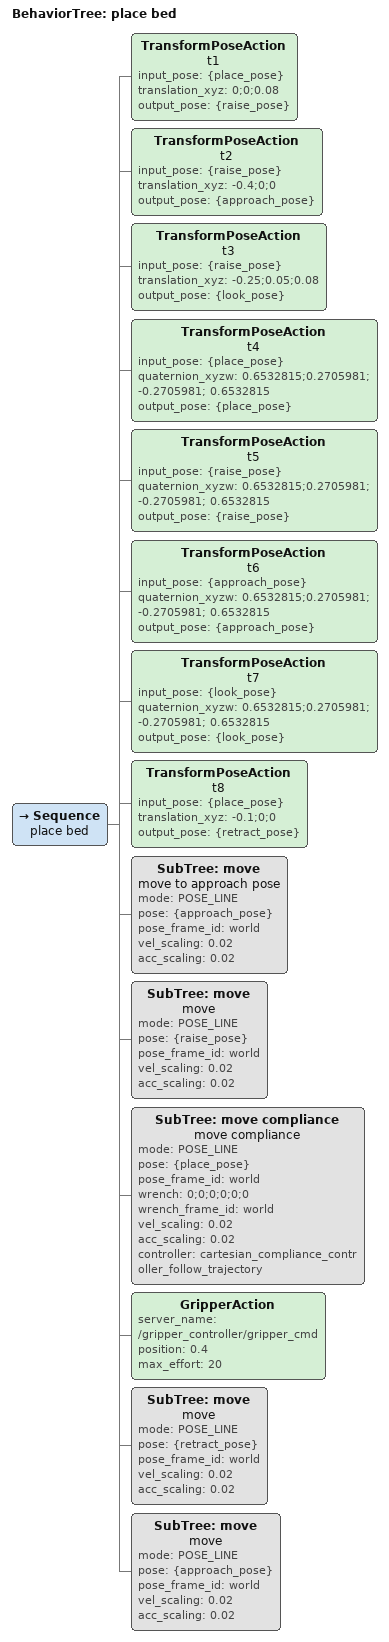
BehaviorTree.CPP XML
<root>
<!--
    inputs:
      - place_pose
    outputs:
        - look_pose
  -->
    <BehaviorTree ID="place bed">
        <Sequence name="place bed">

            <TransformPoseAction
                        name="t1"
                        input_pose="{place_pose}"
                        translation_xyz="0;0;0.08"
                        output_pose="{raise_pose}"
                    />
            <TransformPoseAction
                        name="t2"
                        input_pose="{raise_pose}"
                        translation_xyz="-0.4;0;0"
                        output_pose="{approach_pose}"
                    />
            <TransformPoseAction
            name="t3"
                        input_pose="{raise_pose}"
                        translation_xyz="-0.25;0.05;0.08"
                        output_pose="{look_pose}"
                    />
            <TransformPoseAction
                        name="t4"
                        input_pose="{place_pose}"
                        quaternion_xyzw="0.6532815;0.2705981; -0.2705981; 0.6532815"
                        output_pose="{place_pose}"
                    />

            <TransformPoseAction
                        name="t5"
                        input_pose="{raise_pose}"
                        quaternion_xyzw="0.6532815;0.2705981; -0.2705981; 0.6532815"
                        output_pose="{raise_pose}"
                    />
             <TransformPoseAction
                        name="t6"
                        input_pose="{approach_pose}"
                        quaternion_xyzw="0.6532815;0.2705981; -0.2705981; 0.6532815"
                        output_pose="{approach_pose}"
                    />
            <TransformPoseAction
                        name="t7"
                        input_pose="{look_pose}"
                        quaternion_xyzw="0.6532815;0.2705981; -0.2705981; 0.6532815"
                        output_pose="{look_pose}"
                    />

             <TransformPoseAction
                        name="t8"
                        input_pose="{place_pose}"
                        translation_xyz="-0.1;0;0"
                        output_pose="{retract_pose}"
                    />

            <SubTree
                        ID="move"
                        name="move to approach pose"
                        mode="POSE_LINE"
                        pose="{approach_pose}"
                        pose_frame_id="world"
                        vel_scaling="0.02"
                        acc_scaling="0.02"
                    />

            <SubTree
                        ID="move"
                        name="move"
                        mode="POSE_LINE"
                        pose="{raise_pose}"
                        pose_frame_id="world"
                        vel_scaling="0.02"
                        acc_scaling="0.02"
                    />

             <SubTree
                         ID="move compliance"
                        name="move compliance"
                        mode="POSE_LINE"
                        pose="{place_pose}"
                        pose_frame_id="world"
                        wrench="0;0;0;0;0;0"
                        wrench_frame_id="world"
                        vel_scaling="0.02"
                        acc_scaling="0.02"
                        controller="cartesian_compliance_controller_follow_trajectory"
                    />

            <GripperAction

                        server_name="/gripper_controller/gripper_cmd"
                        position="0.4"
                        max_effort="20"
                    />

            <SubTree
                        ID="move"
                        name="move"
                        mode="POSE_LINE"
                        pose="{retract_pose}"
                        pose_frame_id="world"
                        vel_scaling="0.02"
                        acc_scaling="0.02"
                    />

            <SubTree
                        ID="move"
                        name="move"
                        mode="POSE_LINE"
                        pose="{approach_pose}"
                        pose_frame_id="world"
                        vel_scaling="0.02"
                        acc_scaling="0.02"
                    />

        </Sequence>
    </BehaviorTree>
</root>
